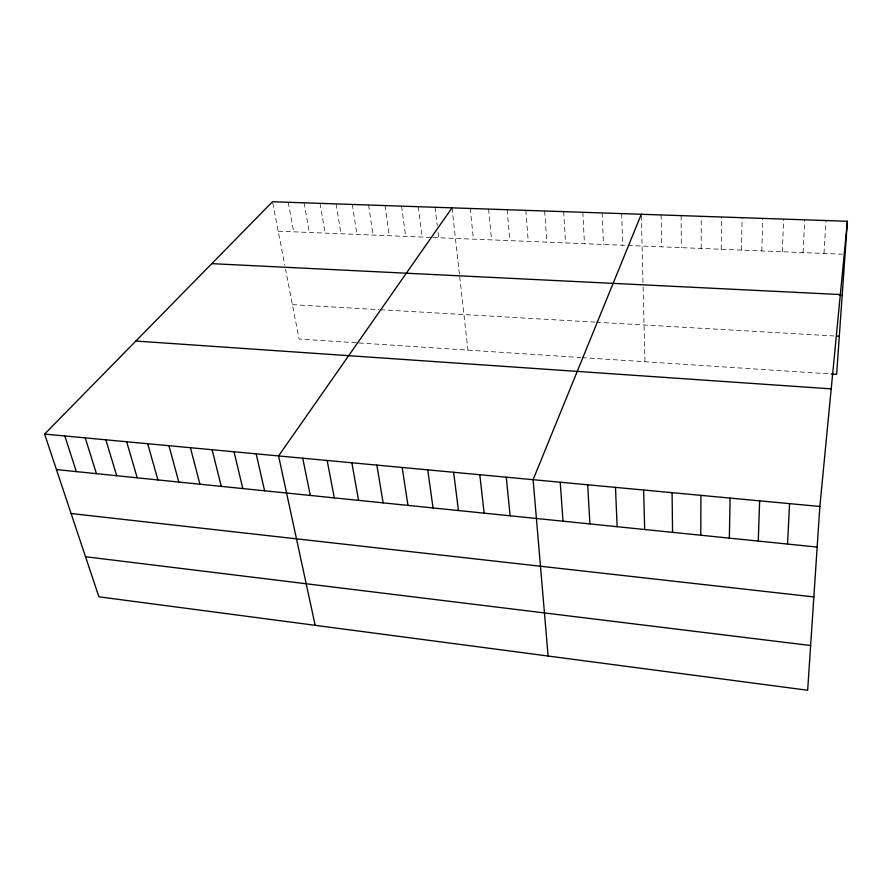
<?xml version="1.0" encoding="UTF-8"?>
<svg xmlns="http://www.w3.org/2000/svg" width="892" height="892" viewBox="0 0 892 892"><rect width="100%" height="100%" fill="white"/><g stroke="black" fill="none" stroke-linecap="round" stroke-linejoin="round"><path stroke-width="0.67" stroke-dasharray="4.46 3.34" d="M701.168 248.444L701.257 216.31M721.204 249.269L721.595 217.001M741.408 250.083L742.111 217.693M761.779 250.92L762.794 218.395M782.34 251.756L783.667 219.109M803.068 252.603L804.729 219.822M823.974 253.462L825.97 220.547M278.204 231.195L431.795 237.462M433.178 237.517L842.438 254.209M292.431 304.651L379.111 309.669M380.416 309.736L595.064 322.146M596.369 322.224L833.897 335.95M356.231 342.784L299.088 339.027L285.574 269.25M358.974 342.963L580.748 357.536M582.119 357.625L831.322 373.993M272.762 203.086L284.816 265.314M288.216 202.283L293.724 231.831M304.049 202.83L309.368 232.466M320.005 203.365L325.123 233.102M336.072 203.911L340.989 233.76M352.262 204.458L356.978 234.406M368.574 205.015L373.079 235.064M385.01 205.573L389.302 235.722M401.567 206.13L405.648 236.391M418.259 206.699L422.117 237.06M435.073 207.267L437.281 225.821M438.072 232.444L438.708 237.74M452.01 207.847L459.413 274.1M459.692 276.609L467.91 350.121M470.24 208.472L473.418 239.156M488.615 209.096L491.548 239.892M507.158 209.72L509.823 240.639M525.834 210.356L528.254 241.398M544.678 210.991L546.841 242.156M563.677 211.638L565.573 242.914M582.844 212.285L584.461 243.683M602.156 212.943L603.505 244.464M621.646 213.612L622.716 245.244M641.326 215.652L642.998 283.054M643.099 286.99L644.961 361.751M661.117 214.95L661.608 246.839M681.098 215.63L681.31 247.641"/><path stroke-width="1.34" d="M700.789 535.222L700.911 495.361M729.355 538.132L730.091 498.093M758.267 541.076L759.638 500.847M787.536 544.053L789.565 503.634M847.4 221.272L819.859 506.466L807.661 690.252L98.889 596.804L44.6 434.092L272.495 201.748L847.4 221.272L836.629 374.339L831.322 373.993M641.292 214.27L533.104 479.695L548.112 656.021M452.01 207.847L278.572 455.935L315.166 625.314M211.783 263.653L840.32 294.538M839.417 295.341L842.182 295.475M836.607 336.106L839.305 336.262M135.863 341.045L831.221 388.867M44.6 434.092L819.859 506.466M56.441 469.593L817.161 547.075M71.104 513.536L813.85 596.926M85.52 556.731L810.627 645.529M64.804 435.976L76.344 471.623M85.219 437.883L96.436 473.674M105.836 439.812L116.718 475.737M126.653 441.752L137.212 477.822M147.693 443.714L157.917 479.929M168.945 445.699L178.813 482.059M190.42 447.706L199.931 484.211M212.118 449.735L221.272 486.385M234.038 451.776L242.814 488.582M256.182 453.85L264.589 490.801M302.723 458.187L310.316 495.45M327.163 460.473L334.322 497.903M351.872 462.781L358.584 500.367M376.87 465.111L383.136 502.865M402.158 467.475L407.956 505.396M427.736 469.861L433.055 507.949M453.615 472.281L458.455 510.536M479.796 474.722L484.133 513.156M506.288 477.198L510.113 515.799M560.232 482.226L562.997 521.184M587.683 484.791L589.902 523.927M615.48 487.389L617.13 526.704M643.611 490.009L644.682 529.502M672.077 492.674L672.568 532.346"/></g></svg>
